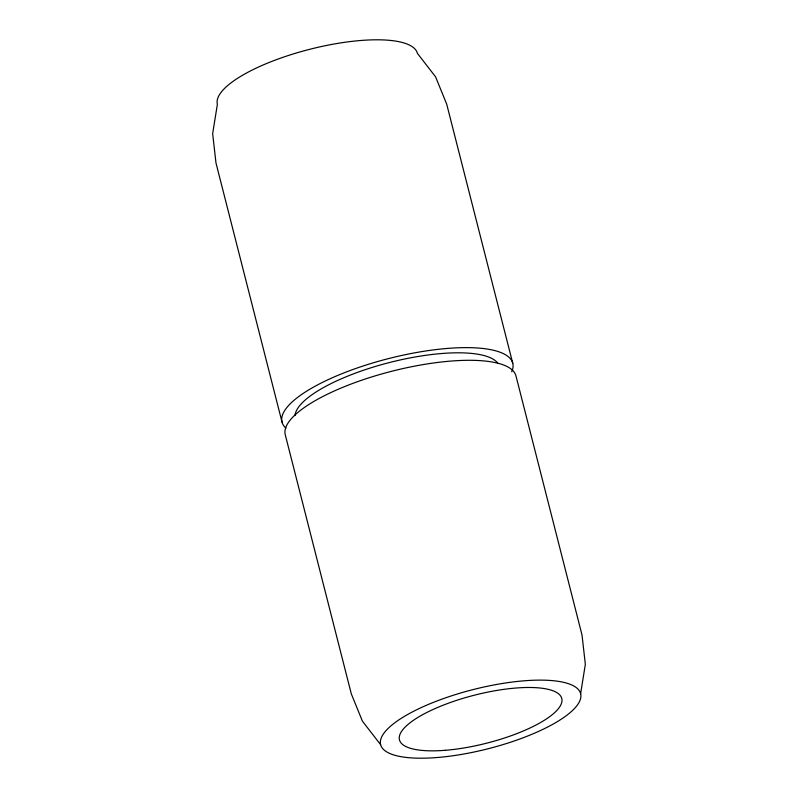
<?xml version="1.0" encoding="UTF-8"?>
<svg xmlns="http://www.w3.org/2000/svg" width="798" height="798" viewBox="0 0 798 798"><rect width="100%" height="100%" fill="white"/><g stroke="black" fill="none" stroke-linecap="round" stroke-linejoin="round"><path stroke-width="1.2" d="M580.625 693.671A103.211 30.524 -14.3 0 0 424.077 706.3A103.211 30.524 -14.3 0 0 437.134 757.521A103.211 30.524 -14.3 0 0 580.625 693.671L585.343 664.355L582.021 635.038L515.977 375.928A119.052 35.202 -14.3 0 0 391.918 371.22A119.052 35.202 -14.3 0 0 285.255 434.74L351.3 693.851L362.422 721.173L380.596 744.654M512.745 363.26L446.7 104.149L435.578 76.827L417.404 53.346A103.211 30.524 -14.3 0 0 309.853 49.267A103.211 30.524 -14.3 0 0 217.375 104.329L212.657 133.645L215.979 162.962L282.023 422.072M295.021 415.608A105.366 31.152 -14.3 0 1 388.008 362.91A105.366 31.152 -14.3 0 1 497.603 362.92M285.943 428.167A119.052 35.202 -14.3 0 1 390.581 358.073A119.052 35.202 -14.3 0 1 511.708 371.788M445.324 750.29A83.75 24.768 -14.3 0 0 561.762 698.469A83.75 24.768 -14.3 0 0 434.73 708.724A83.75 24.768 -14.3 0 0 445.324 750.29"/></g></svg>
